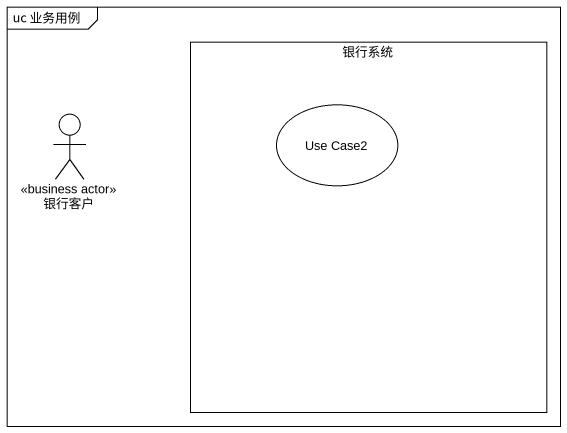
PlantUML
@startuml
mainframe uc 业务用例
rectangle 银行系统 {
  usecase "Use Case2" as Use_Case2
}
actor 银行客户 <<business actor>>
@enduml
